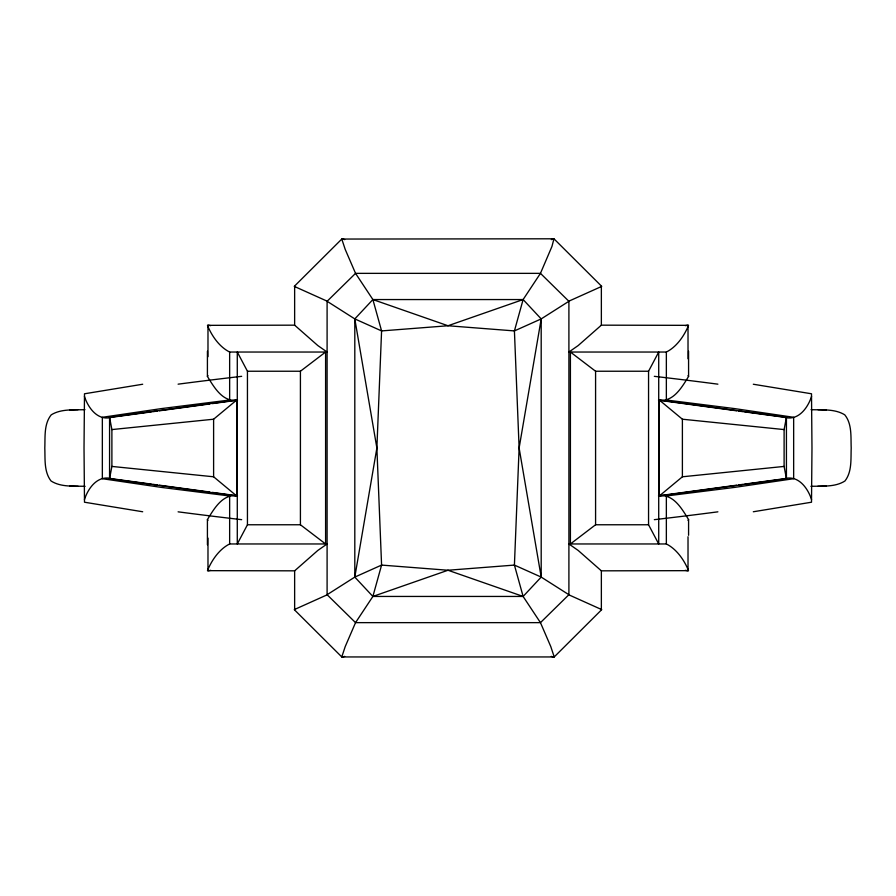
<?xml version="1.0" encoding="UTF-8"?>
<svg xmlns="http://www.w3.org/2000/svg" width="896" height="896" viewBox="0 0 896 896"><rect width="100%" height="100%" fill="white"/><g stroke="black" fill="none" stroke-linecap="round" stroke-linejoin="round"><path stroke-width="1.34" d="M237.485 400.019C222.746 402.685 213.954 386.994 207.413 376.41L207.424 351.243M688.576 535.315L688.587 519.59C682.046 509.006 673.254 493.315 658.515 495.981M142.688 384.238L84.493 393.781L84.022 448L84.493 502.219L142.688 511.762M753.312 511.762L811.507 502.219L811.978 448L811.507 393.781L753.312 384.238M207.413 376.41L207.984 375.626M688.587 519.59L688.016 520.374M344.68 656.387L342.048 657.205L294.258 609.616L326.346 595.19L354.805 577.091L376.88 448L381.584 330.915L372.882 299.555L355.544 273.358L345.206 249.39L341.779 239.053L553.952 238.795L551.947 246.467L540.456 273.358L523.118 299.555L514.416 330.915L519.12 448L514.416 565.085L523.118 596.445L540.456 622.642L550.794 646.61L554.221 656.947L341.779 656.947L345.206 646.61L355.544 622.642L372.882 596.445L381.584 565.085L376.88 448L354.805 318.909L326.346 300.81L294.258 286.384L342.048 238.795L344.68 239.613M551.32 239.613L553.952 238.795L601.742 286.384L569.654 300.81L541.195 318.909L519.12 448L541.195 577.091L569.654 595.19L601.742 609.616L553.952 657.205L551.32 656.387M109.57 478.71L111.888 466.424L111.888 429.576L109.57 417.29L236.712 400.019L236.712 495.981L109.57 478.71L109.57 417.29M786.43 478.71L784.112 466.424L784.112 429.576L786.43 417.29L659.288 400.019L659.288 495.981L786.43 478.71L786.43 417.29M84.448 499.598C88.122 488.186 97.686 474.768 111.642 478.71M811.552 396.402C807.878 407.814 798.314 421.232 784.358 417.29M207.424 544.757L207.413 519.59C213.954 509.006 222.746 493.315 237.485 495.981M688.565 351.243L688.587 376.41C682.046 386.994 673.254 402.685 658.515 400.019M247.442 524.765L237.283 543.962L237.283 352.038L247.442 371.235L247.442 524.765L300.418 524.765L325.595 543.962L325.595 352.038L300.418 371.235L247.442 371.235M648.558 371.235L658.717 352.038L658.717 543.962L648.558 524.765L648.558 371.235L595.582 371.235L570.405 352.038L570.405 543.962L595.582 524.765L648.558 524.765M354.805 318.909L372.882 299.555L523.118 299.555L541.195 318.909L541.195 577.091L523.118 596.445L372.882 596.445L354.805 577.091L354.805 318.909L381.584 330.915L448 325.752L514.416 330.915L541.195 318.909M111.888 429.576L213.606 419.216L236.712 400.019M659.288 495.981L682.394 476.784L784.112 466.424M810.902 486.326C822.27 485.912 834.982 487.346 844.95 480.995C852.141 471.722 850.741 459.066 851.2 448C850.718 436.867 852.197 424.043 844.76 414.826C834.781 408.71 822.315 410.066 811.048 409.674M84.952 409.674C73.685 410.066 61.219 408.71 51.24 414.826C43.803 424.043 45.282 436.867 44.8 448C45.259 459.066 43.859 471.722 51.05 480.995C61.018 487.346 73.718 485.912 85.098 486.326M354.805 577.091L381.584 565.085L448 570.248L514.416 565.085L541.195 577.091M601.362 325.17L578.2 345.542L568.904 352.038L666.355 352.038C676.626 346.931 684.331 335.776 688.531 325.338L601.362 325.17L601.362 286.35M294.638 570.83L317.8 550.458L327.096 543.962L229.645 543.962C219.374 549.069 211.669 560.224 207.469 570.662L294.638 570.83L294.638 609.65M523.118 299.555L448 325.752L372.882 299.555M372.882 596.445L448 570.248L523.118 596.445M685.328 325.662L688.016 325.17L688.016 358.803M210.728 570.326L207.984 570.83L207.984 538.104M112.963 417.11L118.261 416.394M119.594 416.214L151.379 411.891M152.701 411.712L157.248 411.096M159.32 410.816L209.765 403.962M212.296 403.614L237.462 400.198M658.538 495.802L736.68 485.184M738.752 484.904L743.299 484.288M744.621 484.109L776.406 479.786M777.739 479.606L783.037 478.89M78.03 409.674L69.586 409.987M817.813 486.326L826.101 486.035M294.638 325.17L207.469 325.338C211.669 335.776 219.374 346.931 229.645 352.038L327.096 352.038L317.8 345.542L294.638 325.17L294.638 286.35M111.642 417.29C97.686 421.232 88.122 407.814 84.448 396.402M784.358 478.71C798.314 474.768 807.878 488.186 811.552 499.598M69.899 486.035L78.187 486.326M666.355 543.962L568.904 543.962L578.2 550.458L601.362 570.83L688.531 570.662C684.331 560.224 676.626 549.069 666.355 543.962L666.355 495.981L734.507 487.413L793.654 478.71L793.654 417.29L734.507 408.587L666.355 400.019L666.355 352.038M817.97 409.674L826.414 409.987M659.288 400.019L682.394 419.216L784.112 429.576M111.888 466.424L213.606 476.784L236.712 495.981M658.538 400.198L736.68 410.816M738.752 411.096L743.299 411.712M744.621 411.891L776.406 416.214M777.739 416.394L783.037 417.11M112.963 478.89L118.261 479.606M119.594 479.786L151.379 484.109M152.701 484.288L157.248 484.904M159.32 485.184L209.765 492.038M212.296 492.386L237.462 495.802M210.672 325.662L207.984 325.17L207.984 356.709M685.272 570.326L688.016 570.83L688.016 536.738M688.016 375.626L688.587 376.41M207.984 520.374L207.413 519.59M682.394 419.216L682.394 476.784M601.362 570.83L601.362 609.65M595.582 371.235L595.582 524.765M300.418 371.235L300.418 524.765M229.645 352.038L229.645 400.019L161.493 408.587L102.346 417.29L102.346 478.71L161.493 487.413L229.645 495.981L229.645 543.962M213.606 419.216L213.606 476.784M717.898 511.829A594.238 37.979 -4.1 0 1 654.326 519.669M241.674 519.669A594.238 37.979 4.1 0 1 178.102 511.829M654.326 376.331A594.238 37.979 4.1 0 1 717.898 384.171M178.102 384.171A594.238 37.979 -4.1 0 1 241.674 376.331M355.544 273.358L327.096 301.302L327.096 594.698L355.544 622.642L540.456 622.642L568.904 594.698L568.904 301.302L540.456 273.358L355.544 273.358"/></g></svg>
